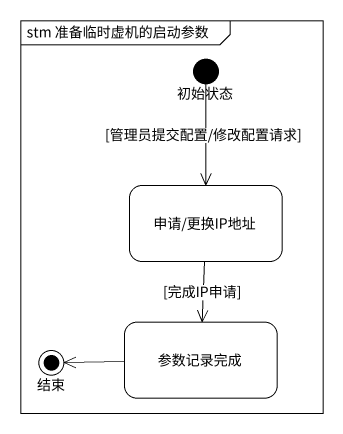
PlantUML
@startuml
mainframe stm 准备临时虚机的启动参数
hide empty description
state 初始状态 <<start>>
state "申请/更换IP地址" as 申请_更换IP地址
state 结束 <<end>>
state 参数记录完成
初始状态 --> 申请_更换IP地址 : [管理员提交配置/修改配置请求]
申请_更换IP地址 --> 参数记录完成 : [完成IP申请]
参数记录完成 -left-> 结束
@enduml
